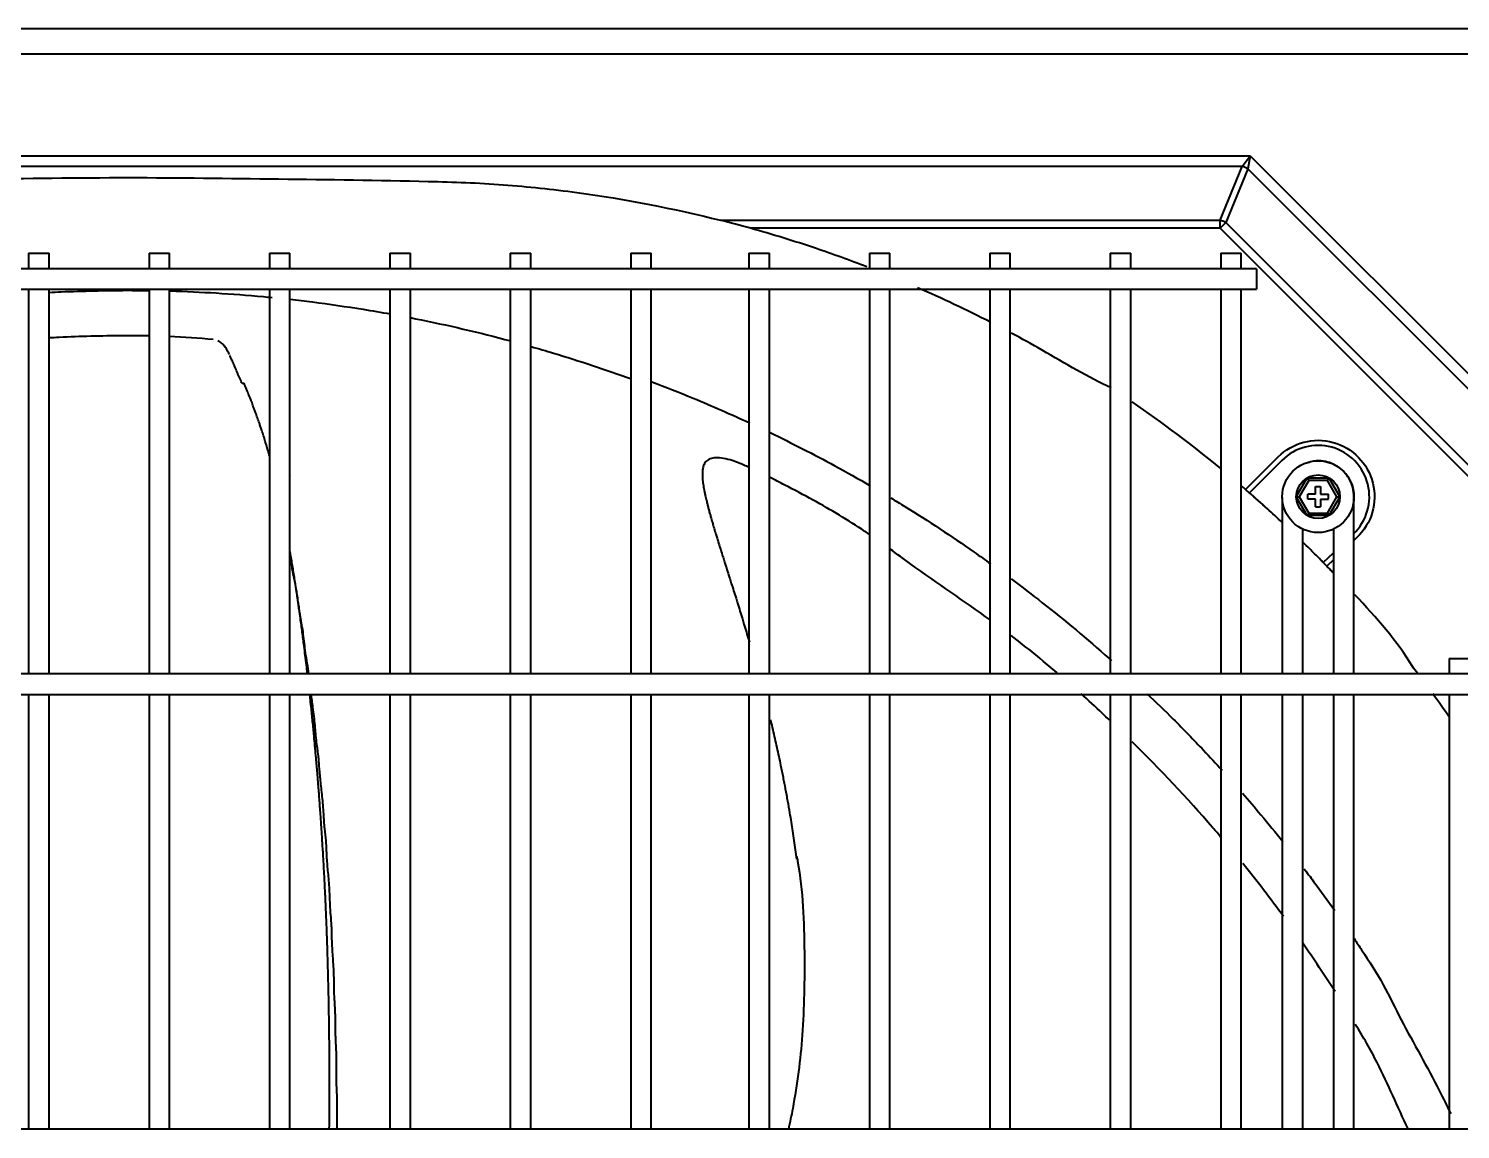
# Model space of a CAD drawing. Extents: x 58467 to 79089, y -33726 to -17391.
# Drawn here: x 72366.04 to 72393.98, y -19275.37 to -19253.9 of the extents above; entities that cross this region are included whole.
import ezdxf

# ---------------------------------------------------------------- set-up
doc = ezdxf.new("R2010")
doc.units = 0
doc.header["$LTSCALE"] = 100
doc.layers.add('+ENTE-ST-DOSEME USTU KONDDRENAJ', color=110, linetype='DOSEMEUSTUKONDENSDRENAJ_LINE', lineweight=40)
doc.linetypes.add('DOSEMEUSTUKONDENSDRENAJ_LINE', pattern='A,300,-40,["CD",Standard,S=15,R=0,X=-35,Y=-7.5],0', length=340)

# ---------------------------------------------------------------- blocks, each defined once
blk = doc.blocks.new('2 KAT SOL')
at = {"color": 3}
for p, q in [((54067.032, -31954.983, -3.539), (54183.081, -31954.983, -3.539)), ((54183.081, -31955.483, -3.539), (54067.032, -31955.483, -3.539)), ((54072.523, -31957.462, -3.539), (54177.681, -31957.462, -3.539)), ((54177.529, -31957.674, -3.539), (54072.675, -31957.674, -3.539)), ((54177.095, -31958.722, -3.539), (54177.529, -31957.674, -3.539)), ((54177.529, -31957.674, -3.539), (54177.681, -31957.462, -3.539)), ((54177.681, -31957.462, -3.539), (54177.639, -31957.72, -3.539)), ((54177.681, -31957.462, -3.539), (54185.662, -31965.44, -3.539)), ((54177.639, -31957.72, -3.539), (54177.205, -31958.767, -3.539)), ((54185.404, -31965.482, -3.539), (54177.639, -31957.72, -3.539)), ((54167.347, -31958.722, -3.539), (54177.095, -31958.722, -3.539)), ((54177.095, -31958.877, -3.539), (54177.095, -31958.722, -3.539)), ((54177.095, -31958.877, -3.539), (54177.205, -31958.767, -3.539)), ((54177.205, -31958.767, -3.539), (54184.357, -31965.916, -3.539)), ((54177.095, -31958.877, -3.539), (54167.932, -31958.877, -3.539)), ((54184.247, -31966.026, -3.539), (54177.095, -31958.877, -3.539)), ((54153.848, -31959.366, -3.539), (54153.848, -31959.666, -3.539)), ((54153.848, -31959.366, -3.539), (54154.248, -31959.366, -3.539)), ((54154.248, -31959.666, -3.539), (54154.248, -31959.366, -3.539)), ((54156.197, -31959.366, -3.539), (54156.197, -31959.666, -3.539)), ((54156.197, -31959.366, -3.539), (54156.597, -31959.366, -3.539)), ((54156.597, -31959.666, -3.539), (54156.597, -31959.366, -3.539)), ((54158.547, -31959.366, -3.539), (54158.547, -31959.666, -3.539)), ((54158.547, -31959.366, -3.539), (54158.947, -31959.366, -3.539)), ((54158.947, -31959.666, -3.539), (54158.947, -31959.366, -3.539)), ((54160.897, -31959.366, -3.539), (54160.897, -31959.666, -3.539)), ((54160.897, -31959.366, -3.539), (54161.297, -31959.366, -3.539)), ((54161.297, -31959.666, -3.539), (54161.297, -31959.366, -3.539)), ((54163.246, -31959.366, -3.539), (54163.246, -31959.666, -3.539)), ((54163.246, -31959.366, -3.539), (54163.646, -31959.366, -3.539)), ((54163.646, -31959.666, -3.539), (54163.646, -31959.366, -3.539)), ((54165.596, -31959.366, -3.539), (54165.596, -31959.666, -3.539)), ((54165.596, -31959.366, -3.539), (54165.996, -31959.366, -3.539)), ((54165.996, -31959.666, -3.539), (54165.996, -31959.366, -3.539)), ((54167.903, -31959.366, -3.539), (54167.903, -31959.666, -3.539)), ((54167.903, -31959.366, -3.539), (54168.303, -31959.366, -3.539)), ((54168.303, -31959.666, -3.539), (54168.303, -31959.366, -3.539)), ((54170.252, -31959.366, -3.539), (54170.252, -31959.666, -3.539)), ((54170.252, -31959.366, -3.539), (54170.652, -31959.366, -3.539)), ((54170.652, -31959.666, -3.539), (54170.652, -31959.366, -3.539)), ((54172.602, -31959.366, -3.539), (54172.602, -31959.666, -3.539)), ((54172.602, -31959.366, -3.539), (54173.002, -31959.366, -3.539)), ((54173.002, -31959.666, -3.539), (54173.002, -31959.366, -3.539)), ((54174.951, -31959.366, -3.539), (54174.951, -31959.666, -3.539)), ((54174.951, -31959.366, -3.539), (54175.351, -31959.366, -3.539)), ((54175.351, -31959.666, -3.539), (54175.351, -31959.366, -3.539)), ((54177.108, -31959.366, -3.539), (54177.108, -31959.666, -3.539)), ((54177.108, -31959.366, -3.539), (54177.508, -31959.366, -3.539)), ((54177.508, -31959.666, -3.539), (54177.508, -31959.366, -3.539)), ((54177.808, -31959.666, -3.539), (54072.353, -31959.666, -3.539)), ((54177.808, -31959.666, -3.539), (54177.808, -31959.866, -3.539)), ((54177.808, -31959.866, -3.539), (54177.808, -31960.066, -3.539)), ((54072.353, -31960.066, -3.539), (54177.808, -31960.066, -3.539)), ((54153.848, -31960.066, -3.539), (54153.848, -31967.571, -3.539)), ((54154.248, -31967.571, -3.539), (54154.248, -31960.066, -3.539)), ((54156.197, -31960.066, -3.539), (54156.197, -31967.571, -3.539)), ((54156.597, -31967.571, -3.539), (54156.597, -31960.066, -3.539)), ((54158.547, -31960.066, -3.539), (54158.547, -31967.571, -3.539)), ((54158.947, -31967.571, -3.539), (54158.947, -31960.066, -3.539)), ((54160.897, -31960.066, -3.539), (54160.897, -31967.571, -3.539)), ((54161.297, -31967.571, -3.539), (54161.297, -31960.066, -3.539)), ((54163.246, -31960.066, -3.539), (54163.246, -31967.571, -3.539)), ((54163.646, -31967.571, -3.539), (54163.646, -31960.066, -3.539)), ((54165.596, -31960.066, -3.539), (54165.596, -31967.571, -3.539)), ((54165.996, -31967.571, -3.539), (54165.996, -31960.066, -3.539)), ((54167.903, -31960.066, -3.539), (54167.903, -31967.571, -3.539)), ((54168.303, -31967.571, -3.539), (54168.303, -31960.066, -3.539)), ((54170.252, -31960.066, -3.539), (54170.252, -31967.571, -3.539)), ((54170.652, -31967.571, -3.539), (54170.652, -31960.066, -3.539)), ((54172.602, -31960.066, -3.539), (54172.602, -31967.571, -3.539)), ((54173.002, -31967.571, -3.539), (54173.002, -31960.066, -3.539)), ((54174.951, -31960.066, -3.539), (54174.951, -31967.571, -3.539)), ((54175.351, -31967.571, -3.539), (54175.351, -31960.066, -3.539)), ((54177.108, -31960.066, -3.539), (54177.108, -31967.571, -3.539)), ((54177.508, -31967.571, -3.539), (54177.508, -31960.066, -3.539)), ((54177.592, -31963.973, -3.539), (54178.23, -31963.335, -3.539)), ((54178.301, -31963.406, -3.539), (54177.668, -31964.039, -3.539)), ((54158.954, -31963.715, -3.539), (54158.947, -31963.701, -3.539)), ((54158.954, -31963.715, -3.539), (54158.947, -31963.715, -3.539)), ((54178.583, -31964.113, -3.539), (54178.795, -31963.745, -3.539)), ((54178.824, -31963.795, -3.539), (54178.641, -31964.113, -3.539)), ((54178.795, -31963.745, -3.539), (54179.22, -31963.745, -3.539)), ((54178.795, -31963.745, -3.539), (54178.824, -31963.795, -3.539)), ((54179.191, -31963.795, -3.539), (54178.824, -31963.795, -3.539)), ((54179.191, -31963.795, -3.539), (54179.22, -31963.745, -3.539)), ((54179.375, -31964.113, -3.539), (54179.191, -31963.795, -3.539)), ((54179.22, -31963.745, -3.539), (54179.433, -31964.113, -3.539)), ((54178.308, -31964.129, -3.539), (54178.308, -31965.506, -3.539)), ((54178.795, -31964.481, -3.539), (54178.583, -31964.113, -3.539)), ((54178.583, -31964.113, -3.539), (54178.641, -31964.113, -3.539)), ((54178.641, -31964.113, -3.539), (54178.824, -31964.431, -3.539)), ((54178.958, -31964.063, -3.539), (54178.808, -31964.063, -3.539)), ((54178.808, -31964.163, -3.539), (54178.808, -31964.063, -3.539)), ((54178.958, -31963.913, -3.539), (54179.058, -31963.913, -3.539)), ((54178.958, -31964.063, -3.539), (54178.958, -31963.913, -3.539)), ((54179.058, -31963.913, -3.539), (54179.058, -31964.063, -3.539)), ((54179.058, -31964.063, -3.539), (54179.208, -31964.063, -3.539)), ((54179.191, -31964.431, -3.539), (54179.375, -31964.113, -3.539)), ((54179.208, -31964.163, -3.539), (54179.208, -31964.063, -3.539)), ((54179.433, -31964.113, -3.539), (54179.22, -31964.481, -3.539)), ((54179.375, -31964.113, -3.539), (54179.433, -31964.113, -3.539)), ((54179.708, -31965.506, -3.539), (54179.708, -31964.129, -3.539)), ((54178.958, -31964.163, -3.539), (54178.808, -31964.163, -3.539)), ((54178.958, -31964.313, -3.539), (54178.958, -31964.163, -3.539)), ((54178.958, -31964.313, -3.539), (54179.058, -31964.313, -3.539)), ((54179.058, -31964.163, -3.539), (54179.058, -31964.313, -3.539)), ((54179.058, -31964.163, -3.539), (54179.208, -31964.163, -3.539)), ((54178.795, -31964.481, -3.539), (54178.824, -31964.431, -3.539)), ((54179.22, -31964.481, -3.539), (54178.795, -31964.481, -3.539)), ((54178.824, -31964.431, -3.539), (54179.191, -31964.431, -3.539)), ((54179.191, -31964.431, -3.539), (54179.22, -31964.481, -3.539)), ((54178.708, -31965.506, -3.539), (54178.708, -31964.745, -3.539)), ((54179.308, -31964.745, -3.539), (54179.308, -31965.506, -3.539)), ((54179.764, -31964.911, -3.539), (54179.708, -31964.965, -3.539)), ((54178.308, -31965.2, -3.539), (54178.308, -31967.571, -3.539)), ((54178.708, -31967.571, -3.539), (54178.708, -31965.2, -3.539)), ((54179.107, -31965.396, -3.539), (54179.308, -31965.206, -3.539)), ((54179.308, -31965.344, -3.539), (54179.177, -31965.468, -3.539)), ((54179.308, -31965.506, -3.539), (54179.308, -31965.788, -3.539)), ((54179.708, -31965.788, -3.539), (54179.708, -31965.506, -3.539)), ((54179.308, -31965.788, -3.539), (54179.308, -31966.154, -3.539)), ((54179.708, -31966.154, -3.539), (54179.708, -31965.788, -3.539)), ((54179.708, -31965.788, -3.539), (54179.708, -31965.788, -3.539)), ((54179.308, -31966.154, -3.539), (54179.308, -31966.437, -3.539)), ((54179.708, -31966.437, -3.539), (54179.708, -31966.154, -3.539)), ((54179.708, -31966.154, -3.539), (54179.708, -31966.154, -3.539)), ((54179.308, -31966.437, -3.539), (54179.308, -31967.571, -3.539)), ((54179.708, -31967.571, -3.539), (54179.708, -31966.437, -3.539)), ((54181.567, -31967.271, -3.539), (54181.567, -31967.571, -3.539)), ((54181.567, -31967.271, -3.539), (54181.967, -31967.271, -3.539)), ((54184.216, -31967.571, -3.539), (54065.854, -31967.571, -3.539)), ((54065.854, -31967.971, -3.539), (54184.216, -31967.971, -3.539)), ((54153.848, -31967.971, -3.539), (54153.848, -31976.45, -3.539)), ((54154.248, -31976.45, -3.539), (54154.248, -31967.971, -3.539)), ((54156.197, -31967.971, -3.539), (54156.197, -31976.45, -3.539)), ((54156.597, -31976.45, -3.539), (54156.597, -31967.971, -3.539)), ((54158.547, -31967.971, -3.539), (54158.547, -31976.45, -3.539)), ((54158.947, -31976.45, -3.539), (54158.947, -31967.971, -3.539)), ((54160.897, -31967.971, -3.539), (54160.897, -31976.45, -3.539)), ((54161.297, -31976.45, -3.539), (54161.297, -31967.971, -3.539)), ((54163.246, -31967.971, -3.539), (54163.246, -31976.45, -3.539)), ((54163.646, -31976.45, -3.539), (54163.646, -31967.971, -3.539)), ((54165.596, -31967.971, -3.539), (54165.596, -31976.45, -3.539)), ((54165.996, -31976.45, -3.539), (54165.996, -31967.971, -3.539)), ((54167.903, -31967.971, -3.539), (54167.903, -31976.45, -3.539)), ((54168.303, -31976.45, -3.539), (54168.303, -31967.971, -3.539)), ((54170.252, -31967.971, -3.539), (54170.252, -31976.45, -3.539)), ((54170.652, -31976.45, -3.539), (54170.652, -31967.971, -3.539)), ((54172.602, -31967.971, -3.539), (54172.602, -31976.45, -3.539)), ((54173.002, -31976.45, -3.539), (54173.002, -31967.971, -3.539)), ((54174.951, -31967.971, -3.539), (54174.951, -31976.45, -3.539)), ((54175.351, -31976.45, -3.539), (54175.351, -31967.971, -3.539)), ((54177.108, -31967.971, -3.539), (54177.108, -31976.45, -3.539)), ((54177.508, -31976.45, -3.539), (54177.508, -31967.971, -3.539)), ((54178.308, -31967.971, -3.539), (54178.308, -31976.449, -3.539)), ((54178.708, -31976.449, -3.539), (54178.708, -31967.971, -3.539)), ((54179.308, -31967.971, -3.539), (54179.308, -31976.45, -3.539)), ((54179.708, -31976.45, -3.539), (54179.708, -31967.971, -3.539)), ((54181.567, -31967.971, -3.539), (54181.567, -31976.45, -3.539)), ((54174.951, -31968.459, -3.539), (54174.929, -31968.474, -3.539)), ((54184.216, -31976.45, -3.539), (54065.854, -31976.45, -3.539))]:
    blk.add_line(p, q, dxfattribs=at)
for radius in [0.7, 0.425, 0.425]:
    blk.add_circle((54179.008, -31964.113, -3.539), radius, dxfattribs=at)
at = {"color": 3, "extrusion": (0, 0, -1)}
blk.add_arc((-54179.008, -31964.113, 3.539), 1.1, 45, 226.5506, dxfattribs=at)
at = {"color": 3}
blk.add_arc((54179.008, -31964.113, -3.539), 1, 313.4494, 135, dxfattribs=at)
for centre in [(54177.529, -31957.83, -3.539), (54177.095, -31958.877, -3.539)]:
    blk.add_ellipse(centre, major_axis=(0.203, -0.084), ratio=0.678598, start_param=1.296782, end_param=1.844811, dxfattribs=at)
for points, knots in [([(54143.998, -31958.786, -3.539), (54144.954, -31958.534, -3.539), (54145.919, -31958.339, -3.539), (54147.38, -31958.133, -3.539), (54147.869, -31958.079, -3.539), (54148.852, -31957.999, -3.539), (54149.345, -31957.976, -3.539), (54150.336, -31957.952, -3.539), (54150.833, -31957.945, -3.539), (54151.825, -31957.929, -3.539), (54152.321, -31957.922, -3.539), (54153.81, -31957.902, -3.539), (54154.804, -31957.893, -3.539), (54155.797, -31957.887, -3.539)], [0, 0, 0, 0, 0.25, 0.25, 0.375, 0.375, 0.5, 0.5, 0.625, 0.625, 0.75, 0.75, 1, 1, 1, 1]), ([(54155.797, -31957.887, -3.539), (54156.772, -31957.893, -3.539), (54157.747, -31957.902, -3.539), (54159.697, -31957.927, -3.539), (54160.672, -31957.94, -3.539), (54162.134, -31957.973, -3.539), (54162.622, -31957.992, -3.539), (54163.591, -31958.065, -3.539), (54164.07, -31958.116, -3.539), (54165.497, -31958.308, -3.539), (54166.43, -31958.49, -3.539), (54167.347, -31958.722, -3.539)], [0, 0, 0, 0, 0.25, 0.25, 0.5, 0.5, 0.625, 0.625, 0.75, 0.75, 1, 1, 1, 1]), ([(54154.246, -31960.127, -3.539), (54154.324, -31960.123, -3.539), (54154.831, -31960.1, -3.539), (54155.339, -31960.093, -3.539), (54155.768, -31960.087, -3.539)], [0, 0, 0, 0, 0.15493, 1, 1, 1, 1]), ([(54156.598, -31960.099, -3.539), (54156.605, -31960.1, -3.539), (54156.907, -31960.108, -3.539), (54157.518, -31960.136, -3.539), (54158.179, -31960.186, -3.539), (54158.544, -31960.221, -3.539), (54158.602, -31960.227, -3.539)], [0, 0, 0, 0, 0.009862, 0.452008, 0.912782, 1, 1, 1, 1]), ([(54158.949, -31960.263, -3.539), (54159.094, -31960.279, -3.539), (54159.571, -31960.336, -3.539), (54160.222, -31960.43, -3.539), (54160.726, -31960.516, -3.539), (54160.901, -31960.547, -3.539)], [0, 0, 0, 0, 0.222526, 0.729479, 1, 1, 1, 1]), ([(54161.298, -31960.622, -3.539), (54161.33, -31960.628, -3.539), (54161.987, -31960.758, -3.539), (54162.64, -31960.91, -3.539), (54163.254, -31961.075, -3.539)], [0, 0, 0, 0, 0.049766, 1, 1, 1, 1]), ([(54156.196, -31960.977, -3.539), (54156.026, -31960.974, -3.539), (54155.439, -31960.974, -3.539), (54154.79, -31960.989, -3.539), (54154.312, -31961.013, -3.539), (54154.247, -31961.016, -3.539)], [0, 0, 0, 0, 0.25942, 0.898801, 1, 1, 1, 1]), ([(54174.969, -31961.988, -3.539), (54174.529, -31961.792, -3.539), (54174.079, -31961.516, -3.539), (54173.423, -31961.141, -3.539), (54173.223, -31961.03, -3.539), (54173.021, -31960.922, -3.539)], [0, 0, 0, 0, 0.696314, 0.696314, 1, 1, 1, 1]), ([(54157.765, -31961.338, -3.539), (54157.748, -31961.306, -3.539), (54157.712, -31961.242, -3.539), (54157.671, -31961.168, -3.539), (54157.616, -31961.119, -3.539), (54157.565, -31961.085, -3.539), (54157.537, -31961.071, -3.539)], [0, 0, 0, 0, 0.181976, 0.413188, 0.708779, 1, 1, 1, 1]), ([(54163.652, -31961.185, -3.539), (54163.798, -31961.226, -3.539), (54164.455, -31961.419, -3.539), (54165.106, -31961.634, -3.539), (54165.608, -31961.816, -3.539)], [0, 0, 0, 0, 0.22069, 1, 1, 1, 1]), ([(54158.547, -31963.319, -3.539), (54158.538, -31963.286, -3.539), (54158.518, -31963.215, -3.539), (54158.491, -31963.121, -3.539), (54158.462, -31963.025, -3.539), (54158.432, -31962.927, -3.539), (54158.401, -31962.831, -3.539), (54158.374, -31962.747, -3.539), (54158.346, -31962.665, -3.539), (54158.313, -31962.572, -3.539), (54158.28, -31962.48, -3.539), (54158.251, -31962.401, -3.539), (54158.221, -31962.323, -3.539), (54158.192, -31962.247, -3.539), (54158.157, -31962.161, -3.539), (54158.127, -31962.086, -3.539), (54158.098, -31962.014, -3.539), (54158.072, -31961.953, -3.539), (54158.047, -31961.893, -3.539), (54158.018, -31961.919, -3.539), (54157.989, -31961.852, -3.539), (54157.961, -31961.787, -3.539), (54157.939, -31961.735, -3.539), (54157.915, -31961.68, -3.539), (54157.895, -31961.634, -3.539), (54157.872, -31961.581, -3.539), (54157.854, -31961.54, -3.539), (54157.833, -31961.492, -3.539), (54157.815, -31961.451, -3.539), (54157.8, -31961.416, -3.539), (54157.783, -31961.378, -3.539), (54157.776, -31961.363, -3.539), (54157.774, -31961.358, -3.539)], [0, 0, 0, 0, 0.039009, 0.083366, 0.112937, 0.157294, 0.201651, 0.231222, 0.260794, 0.305151, 0.349508, 0.379079, 0.40865, 0.453007, 0.482579, 0.526936, 0.556507, 0.586078, 0.61565, 0.645221, 0.689578, 0.71915, 0.748721, 0.778292, 0.807864, 0.837435, 0.867006, 0.896578, 0.926149, 0.95572, 0.985292, 1, 1, 1, 1]), ([(54166.007, -31961.87, -3.539), (54166.278, -31961.973, -3.539), (54166.921, -31962.228, -3.539), (54167.553, -31962.506, -3.539), (54167.917, -31962.674, -3.539)], [0, 0, 0, 0, 0.42049, 1, 1, 1, 1]), ([(54168.317, -31962.864, -3.539), (54168.742, -31963.069, -3.539), (54169.397, -31963.405, -3.539), (54170.039, -31963.766, -3.539), (54170.268, -31963.9, -3.539)], [0, 0, 0, 0, 0.640117, 1, 1, 1, 1]), ([(54167.015, -31963.514, -3.539), (54167.011, -31963.529, -3.539), (54167.005, -31963.555, -3.539), (54166.999, -31963.585, -3.539), (54166.995, -31963.63, -3.539), (54166.994, -31963.667, -3.539), (54166.994, -31963.711, -3.539), (54166.997, -31963.762, -3.539), (54167.001, -31963.807, -3.539), (54167.009, -31963.867, -3.539), (54167.017, -31963.919, -3.539), (54167.028, -31963.982, -3.539), (54167.04, -31964.042, -3.539), (54167.057, -31964.119, -3.539), (54167.075, -31964.198, -3.539), (54167.095, -31964.279, -3.539), (54167.115, -31964.352, -3.539), (54167.134, -31964.425, -3.539), (54167.159, -31964.513, -3.539), (54167.185, -31964.604, -3.539), (54167.217, -31964.711, -3.539), (54167.245, -31964.806, -3.539), (54167.275, -31964.903, -3.539), (54167.305, -31965.002, -3.539), (54167.341, -31965.117, -3.539), (54167.378, -31965.235, -3.539), (54167.412, -31965.34, -3.539), (54167.445, -31965.446, -3.539), (54167.484, -31965.569, -3.539), (54167.524, -31965.695, -3.539), (54167.563, -31965.818, -3.539), (54167.604, -31965.946, -3.539), (54167.645, -31966.076, -3.539), (54167.686, -31966.208, -3.539), (54167.728, -31966.343, -3.539), (54167.77, -31966.479, -3.539), (54167.811, -31966.617, -3.539), (54167.853, -31966.755, -3.539), (54167.888, -31966.873, -3.539), (54167.908, -31966.939, -3.539), (54167.912, -31966.953, -3.539)], [0, 0, 0, 0, 0.033229, 0.055763, 0.078298, 0.100832, 0.123366, 0.145901, 0.168435, 0.19097, 0.213504, 0.236039, 0.258573, 0.281107, 0.314909, 0.337443, 0.359978, 0.382512, 0.405047, 0.438848, 0.461383, 0.495184, 0.517719, 0.540253, 0.574055, 0.607857, 0.630391, 0.652925, 0.686727, 0.720529, 0.743063, 0.776865, 0.810667, 0.833201, 0.867003, 0.900804, 0.923339, 0.95714, 0.990942, 1, 1, 1, 1]), ([(54167.905, -31963.543, -3.539), (54167.837, -31963.511, -3.539), (54167.662, -31963.435, -3.539), (54167.433, -31963.36, -3.539), (54167.23, -31963.351, -3.539), (54167.139, -31963.375, -3.539), (54167.081, -31963.411, -3.539), (54167.038, -31963.456, -3.539), (54167.019, -31963.496, -3.539), (54167.012, -31963.527, -3.539)], [0, 0, 0, 0, 0.219395, 0.55496, 0.6933, 0.812497, 0.863417, 0.908725, 1, 1, 1, 1]), ([(54179.708, -31964.113, -3.539), (54179.707, -31964.051, -3.539), (54179.693, -31963.939, -3.539), (54179.617, -31963.744, -3.539), (54179.475, -31963.572, -3.539), (54179.287, -31963.462, -3.539), (54179.103, -31963.412, -3.539), (54178.943, -31963.411, -3.539), (54178.843, -31963.44, -3.539), (54178.807, -31963.455, -3.539)], [0, 0, 0, 0, 0.137261, 0.262101, 0.473405, 0.635419, 0.754104, 0.906211, 1, 1, 1, 1]), ([(54170.254, -31964.85, -3.539), (54170.224, -31964.83, -3.539), (54169.87, -31964.589, -3.539), (54169.322, -31964.262, -3.539), (54168.691, -31963.93, -3.539), (54168.406, -31963.785, -3.539), (54168.305, -31963.735, -3.539)], [0, 0, 0, 0, 0.048306, 0.574929, 0.852045, 1, 1, 1, 1]), ([(54170.67, -31964.137, -3.539), (54170.762, -31964.192, -3.539), (54171.314, -31964.529, -3.539), (54171.965, -31964.957, -3.539), (54172.513, -31965.346, -3.539), (54172.62, -31965.423, -3.539)], [0, 0, 0, 0, 0.137607, 0.830509, 1, 1, 1, 1]), ([(54178.309, -31964.617, -3.539), (54178.213, -31964.527, -3.539), (54177.996, -31964.328, -3.539), (54177.776, -31964.132, -3.539), (54177.653, -31964.025, -3.539)], [0, 0, 0, 0, 0.44696, 1, 1, 1, 1]), ([(54178.309, -31964.617, -3.539), (54178.213, -31964.527, -3.539), (54178.001, -31964.332, -3.539), (54177.786, -31964.141, -3.539), (54177.668, -31964.039, -3.539)], [0, 0, 0, 0, 0.457218, 1, 1, 1, 1]), ([(54159.289, -31967.571, -3.539), (54159.286, -31967.541, -3.539), (54159.275, -31967.45, -3.539), (54159.261, -31967.33, -3.539), (54159.242, -31967.178, -3.539), (54159.225, -31967.042, -3.539), (54159.205, -31966.889, -3.539), (54159.187, -31966.752, -3.539), (54159.169, -31966.618, -3.539), (54159.149, -31966.47, -3.539), (54159.13, -31966.338, -3.539), (54159.109, -31966.192, -3.539), (54159.092, -31966.076, -3.539), (54159.071, -31965.932, -3.539), (54159.051, -31965.802, -3.539), (54159.028, -31965.658, -3.539), (54159.007, -31965.529, -3.539), (54158.986, -31965.4, -3.539), (54158.966, -31965.28, -3.539), (54158.952, -31965.204, -3.539), (54158.947, -31965.171, -3.539)], [0, 0, 0, 0, 0.03653, 0.110211, 0.147051, 0.220732, 0.275993, 0.331254, 0.386515, 0.441776, 0.515457, 0.552298, 0.625979, 0.66282, 0.736501, 0.791762, 0.847023, 0.902283, 0.957544, 1, 1, 1, 1]), ([(54159.315, -31967.572, -3.539), (54159.313, -31967.553, -3.539), (54159.293, -31967.393, -3.539), (54159.252, -31967.19, -3.539), (54159.225, -31966.927, -3.539), (54159.193, -31966.677, -3.539), (54159.146, -31966.414, -3.539), (54159.111, -31966.191, -3.539), (54159.086, -31966.005, -3.539), (54159.059, -31965.838, -3.539), (54159.012, -31965.635, -3.539), (54158.978, -31965.423, -3.539), (54158.956, -31965.277, -3.539), (54158.948, -31965.225, -3.539), (54158.947, -31965.222, -3.539)], [0, 0, 0, 0, 0.022704, 0.188294, 0.255944, 0.328946, 0.48653, 0.631631, 0.688105, 0.734898, 0.828723, 0.938324, 0.99671, 1, 1, 1, 1]), ([(54172.609, -31966.517, -3.539), (54172.103, -31966.151, -3.539), (54171.442, -31965.708, -3.539), (54170.792, -31965.232, -3.539), (54170.656, -31965.134, -3.539)], [0, 0, 0, 0, 0.792341, 1, 1, 1, 1]), ([(54179.008, -31965.295, -3.539), (54178.954, -31965.241, -3.539), (54178.855, -31965.142, -3.539), (54178.756, -31965.045, -3.539), (54178.712, -31965.001, -3.539)], [0, 0, 0, 0, 0.553412, 1, 1, 1, 1]), ([(54179.008, -31965.295, -3.539), (54178.954, -31965.241, -3.539), (54178.855, -31965.142, -3.539), (54178.756, -31965.045, -3.539), (54178.712, -31965.001, -3.539)], [0, 0, 0, 0, 0.55329, 1, 1, 1, 1]), ([(54173.022, -31965.717, -3.539), (54173.226, -31965.869, -3.539), (54173.875, -31966.366, -3.539), (54174.522, -31966.903, -3.539), (54174.958, -31967.294, -3.539), (54174.974, -31967.309, -3.539)], [0, 0, 0, 0, 0.302202, 0.97371, 1, 1, 1, 1]), ([(54180.946, -31967.557, -3.539), (54180.911, -31967.513, -3.539), (54180.877, -31967.468, -3.539), (54180.552, -31966.938, -3.539), (54180.149, -31966.472, -3.539), (54179.723, -31966.024, -3.539)], [0, 0, 0, 0, 0.083758, 0.083758, 1, 1, 1, 1]), ([(54159.715, -31976.448, -3.539), (54159.715, -31976.409, -3.539), (54159.716, -31976.338, -3.539), (54159.717, -31976.219, -3.539), (54159.718, -31976.089, -3.539), (54159.718, -31975.943, -3.539), (54159.719, -31975.797, -3.539), (54159.719, -31975.65, -3.539), (54159.719, -31975.502, -3.539), (54159.719, -31975.369, -3.539), (54159.719, -31975.217, -3.539), (54159.718, -31975.082, -3.539), (54159.717, -31974.914, -3.539), (54159.716, -31974.781, -3.539), (54159.714, -31974.617, -3.539), (54159.713, -31974.486, -3.539), (54159.711, -31974.321, -3.539), (54159.708, -31974.19, -3.539), (54159.706, -31974.025, -3.539), (54159.703, -31973.893, -3.539), (54159.7, -31973.726, -3.539), (54159.696, -31973.591, -3.539), (54159.692, -31973.421, -3.539), (54159.688, -31973.27, -3.539), (54159.683, -31973.104, -3.539), (54159.679, -31972.957, -3.539), (54159.674, -31972.809, -3.539), (54159.668, -31972.646, -3.539), (54159.663, -31972.498, -3.539), (54159.656, -31972.335, -3.539), (54159.65, -31972.186, -3.539), (54159.643, -31972.02, -3.539), (54159.636, -31971.869, -3.539), (54159.628, -31971.719, -3.539), (54159.62, -31971.553, -3.539), (54159.612, -31971.407, -3.539), (54159.603, -31971.245, -3.539), (54159.595, -31971.1, -3.539), (54159.585, -31970.939, -3.539), (54159.575, -31970.778, -3.539), (54159.566, -31970.632, -3.539), (54159.555, -31970.471, -3.539), (54159.545, -31970.324, -3.539), (54159.533, -31970.159, -3.539), (54159.522, -31970.013, -3.539), (54159.511, -31969.868, -3.539), (54159.499, -31969.709, -3.539), (54159.486, -31969.551, -3.539), (54159.472, -31969.394, -3.539), (54159.459, -31969.237, -3.539), (54159.446, -31969.095, -3.539), (54159.432, -31968.938, -3.539), (54159.419, -31968.797, -3.539), (54159.404, -31968.638, -3.539), (54159.389, -31968.495, -3.539), (54159.375, -31968.353, -3.539), (54159.359, -31968.197, -3.539), (54159.345, -31968.071, -3.539), (54159.337, -31967.991, -3.539), (54159.335, -31967.972, -3.539)], [0, 0, 0, 0, 0.013718, 0.025238, 0.042517, 0.059796, 0.077075, 0.094355, 0.111634, 0.128913, 0.140433, 0.163472, 0.174991, 0.19803, 0.20955, 0.232588, 0.244108, 0.267147, 0.278666, 0.301705, 0.313225, 0.336264, 0.347783, 0.370822, 0.388101, 0.405381, 0.42266, 0.439939, 0.462978, 0.474498, 0.497537, 0.514816, 0.532095, 0.549374, 0.566653, 0.589692, 0.601212, 0.624251, 0.64153, 0.658809, 0.681848, 0.693368, 0.716407, 0.733686, 0.750965, 0.768244, 0.785524, 0.808563, 0.825842, 0.843121, 0.86616, 0.877679, 0.900718, 0.917998, 0.935277, 0.952556, 0.969835, 0.992874, 1, 1, 1, 1]), ([(54159.871, -31976.441, -3.539), (54159.869, -31976.384, -3.539), (54159.865, -31976.225, -3.539), (54159.867, -31976.06, -3.539), (54159.869, -31975.898, -3.539), (54159.869, -31975.815, -3.539), (54159.859, -31975.662, -3.539), (54159.851, -31975.484, -3.539), (54159.856, -31975.266, -3.539), (54159.857, -31975.014, -3.539), (54159.842, -31974.727, -3.539), (54159.833, -31974.498, -3.539), (54159.833, -31974.317, -3.539), (54159.833, -31974.194, -3.539), (54159.828, -31974.074, -3.539), (54159.814, -31973.906, -3.539), (54159.809, -31973.713, -3.539), (54159.807, -31973.492, -3.539), (54159.798, -31973.253, -3.539), (54159.778, -31973, -3.539), (54159.767, -31972.785, -3.539), (54159.764, -31972.613, -3.539), (54159.761, -31972.455, -3.539), (54159.739, -31972.249, -3.539), (54159.729, -31972.026, -3.539), (54159.721, -31971.812, -3.539), (54159.706, -31971.58, -3.539), (54159.681, -31971.335, -3.539), (54159.665, -31971.122, -3.539), (54159.659, -31970.948, -3.539), (54159.65, -31970.785, -3.539), (54159.622, -31970.574, -3.539), (54159.608, -31970.342, -3.539), (54159.594, -31970.124, -3.539), (54159.572, -31969.894, -3.539), (54159.542, -31969.655, -3.539), (54159.523, -31969.442, -3.539), (54159.511, -31969.262, -3.539), (54159.495, -31969.091, -3.539), (54159.46, -31968.874, -3.539), (54159.441, -31968.619, -3.539), (54159.418, -31968.391, -3.539), (54159.39, -31968.184, -3.539), (54159.371, -31968.052, -3.539), (54159.36, -31967.97, -3.539)], [0, 0, 0, 0, 0.020993, 0.060732, 0.0678, 0.074162, 0.086897, 0.117658, 0.135798, 0.155524, 0.197696, 0.23796, 0.254024, 0.266902, 0.278583, 0.291499, 0.323077, 0.341369, 0.36095, 0.402348, 0.440072, 0.454754, 0.466698, 0.490617, 0.521317, 0.539051, 0.558332, 0.59936, 0.637234, 0.652147, 0.664401, 0.689266, 0.720818, 0.739028, 0.758563, 0.799999, 0.837338, 0.851752, 0.864099, 0.891017, 0.924896, 0.944238, 0.965101, 1, 1, 1, 1]), ([(54174.938, -31968.47, -3.539), (54174.892, -31968.426, -3.539), (54174.709, -31968.254, -3.539), (54174.523, -31968.083, -3.539), (54174.382, -31967.957, -3.539)], [0, 0, 0, 0, 0.252005, 1, 1, 1, 1]), ([(54168.321, -31968.468, -3.539), (54168.323, -31968.474, -3.539), (54168.338, -31968.537, -3.539), (54168.367, -31968.658, -3.539), (54168.407, -31968.832, -3.539), (54168.447, -31969.005, -3.539), (54168.484, -31969.177, -3.539), (54168.525, -31969.37, -3.539), (54168.56, -31969.543, -3.539), (54168.598, -31969.736, -3.539), (54168.627, -31969.892, -3.539), (54168.663, -31970.086, -3.539), (54168.693, -31970.262, -3.539), (54168.725, -31970.459, -3.539), (54168.753, -31970.639, -3.539), (54168.78, -31970.82, -3.539), (54168.805, -31971.003, -3.539), (54168.82, -31971.124, -3.539), (54168.828, -31971.184, -3.539)], [0, 0, 0, 0, 0.006903, 0.071665, 0.136426, 0.201188, 0.265949, 0.330711, 0.417059, 0.460233, 0.546582, 0.589756, 0.676105, 0.740866, 0.805628, 0.870389, 0.935151, 1, 1, 1, 1]), ([(54176.182, -31968.449, -3.539), (54176.381, -31968.652, -3.539), (54176.703, -31968.979, -3.539), (54177.016, -31969.317, -3.539), (54177.134, -31969.448, -3.539)], [0, 0, 0, 0, 0.616544, 1, 1, 1, 1]), ([(54177.12, -31970.763, -3.539), (54177.064, -31970.697, -3.539), (54176.516, -31970.058, -3.539), (54175.931, -31969.438, -3.539), (54175.38, -31968.896, -3.539)], [0, 0, 0, 0, 0.103466, 1, 1, 1, 1]), ([(54177.53, -31969.893, -3.539), (54177.652, -31970.033, -3.539), (54177.92, -31970.346, -3.539), (54178.18, -31970.664, -3.539), (54178.321, -31970.84, -3.539)], [0, 0, 0, 0, 0.451779, 1, 1, 1, 1]), ([(54168.835, -31971.132, -3.539), (54168.84, -31971.162, -3.539), (54168.959, -31971.775, -3.539), (54168.995, -31972.945, -3.539), (54168.976, -31974.558, -3.539), (54168.826, -31975.71, -3.539), (54168.703, -31976.317, -3.539), (54168.673, -31976.452, -3.539)], [0, 0, 0, 0, 0.017033, 0.353101, 0.655124, 0.923021, 1, 1, 1, 1]), ([(54178.734, -31971.369, -3.539), (54178.796, -31971.451, -3.539), (54178.998, -31971.72, -3.539), (54179.196, -31971.991, -3.539), (54179.33, -31972.181, -3.539)], [0, 0, 0, 0, 0.307262, 1, 1, 1, 1]), ([(54179.712, -31972.733, -3.539), (54179.761, -31972.806, -3.539), (54179.959, -31973.103, -3.539), (54180.295, -31973.628, -3.539), (54180.617, -31974.314, -3.539), (54181.008, -31975.005, -3.539), (54181.332, -31975.617, -3.539), (54181.523, -31975.998, -3.539), (54181.595, -31976.146, -3.539)], [0, 0, 0, 0, 0.066649, 0.271122, 0.474015, 0.675325, 0.87505, 1, 1, 1, 1]), ([(54180.767, -31976.445, -3.539), (54180.552, -31976.011, -3.539), (54180.282, -31975.328, -3.539), (54179.887, -31974.651, -3.539), (54179.738, -31974.404, -3.539)], [0, 0, 0, 0, 0.633004, 1, 1, 1, 1])]:
    blk.add_open_spline(points, degree=3, knots=knots, dxfattribs=at)
for points in [[(54167.932, -31958.877, -3.539), (54167.736, -31958.823, -3.539), (54167.539, -31958.77, -3.539), (54167.347, -31958.722, -3.539)], [(54169.201, -31959.268, -3.539), (54168.782, -31959.127, -3.539), (54168.358, -31958.996, -3.539), (54167.932, -31958.877, -3.539)], [(54170.202, -31959.63, -3.539), (54169.871, -31959.502, -3.539), (54169.538, -31959.382, -3.539), (54169.201, -31959.268, -3.539)], [(54155.768, -31960.087, -3.539), (54155.911, -31960.089, -3.539), (54156.054, -31960.09, -3.539), (54156.198, -31960.092, -3.539)], [(54172.617, -31960.71, -3.539), (54172.149, -31960.471, -3.539), (54171.674, -31960.246, -3.539), (54171.192, -31960.036, -3.539)], [(54157.451, -31961.049, -3.539), (54157.165, -31961.021, -3.539), (54156.88, -31961, -3.539), (54156.597, -31960.988, -3.539)], [(54177.11, -31963.565, -3.539), (54176.551, -31963.106, -3.539), (54175.973, -31962.671, -3.539), (54175.377, -31962.262, -3.539)], [(54177.593, -31963.972, -3.539), (54177.565, -31963.948, -3.539), (54177.537, -31963.924, -3.539), (54177.509, -31963.9, -3.539)], [(54177.668, -31964.039, -3.539), (54177.643, -31964.017, -3.539), (54177.618, -31963.995, -3.539), (54177.592, -31963.973, -3.539)], [(54179.107, -31965.396, -3.539), (54179.074, -31965.362, -3.539), (54179.041, -31965.329, -3.539), (54179.008, -31965.295, -3.539)], [(54179.121, -31965.41, -3.539), (54179.105, -31965.394, -3.539), (54179.089, -31965.377, -3.539), (54179.073, -31965.361, -3.539)], [(54179.177, -31965.468, -3.539), (54179.154, -31965.444, -3.539), (54179.13, -31965.42, -3.539), (54179.107, -31965.396, -3.539)], [(54179.244, -31965.537, -3.539), (54179.222, -31965.514, -3.539), (54179.2, -31965.491, -3.539), (54179.177, -31965.468, -3.539)], [(54179.311, -31965.603, -3.539), (54179.289, -31965.581, -3.539), (54179.267, -31965.559, -3.539), (54179.244, -31965.537, -3.539)], [(54173.919, -31967.55, -3.539), (54173.627, -31967.3, -3.539), (54173.328, -31967.057, -3.539), (54173.021, -31966.822, -3.539)], [(54175.669, -31967.955, -3.539), (54175.84, -31968.119, -3.539), (54176.011, -31968.284, -3.539), (54176.182, -31968.449, -3.539)], [(54181.571, -31968.417, -3.539), (54181.465, -31968.263, -3.539), (54181.357, -31968.11, -3.539), (54181.246, -31967.958, -3.539)], [(54178.333, -31972.299, -3.539), (54178.079, -31971.952, -3.539), (54177.814, -31971.608, -3.539), (54177.539, -31971.269, -3.539)], [(54179.341, -31973.766, -3.539), (54179.138, -31973.45, -3.539), (54178.927, -31973.135, -3.539), (54178.708, -31972.822, -3.539)]]:
    blk.add_open_spline(points, degree=3, dxfattribs=at)

msp = doc.modelspace()

# ---------------------------------------------------------------- block references
at = {"layer": '+ENTE-ST-DOSEME USTU KONDDRENAJ', "color": 3, "linetype": 'Continuous'}
msp.add_blockref('2 KAT SOL', (18212.194, 12701.082), dxfattribs=at)

doc.saveas('drawing.dxf')
